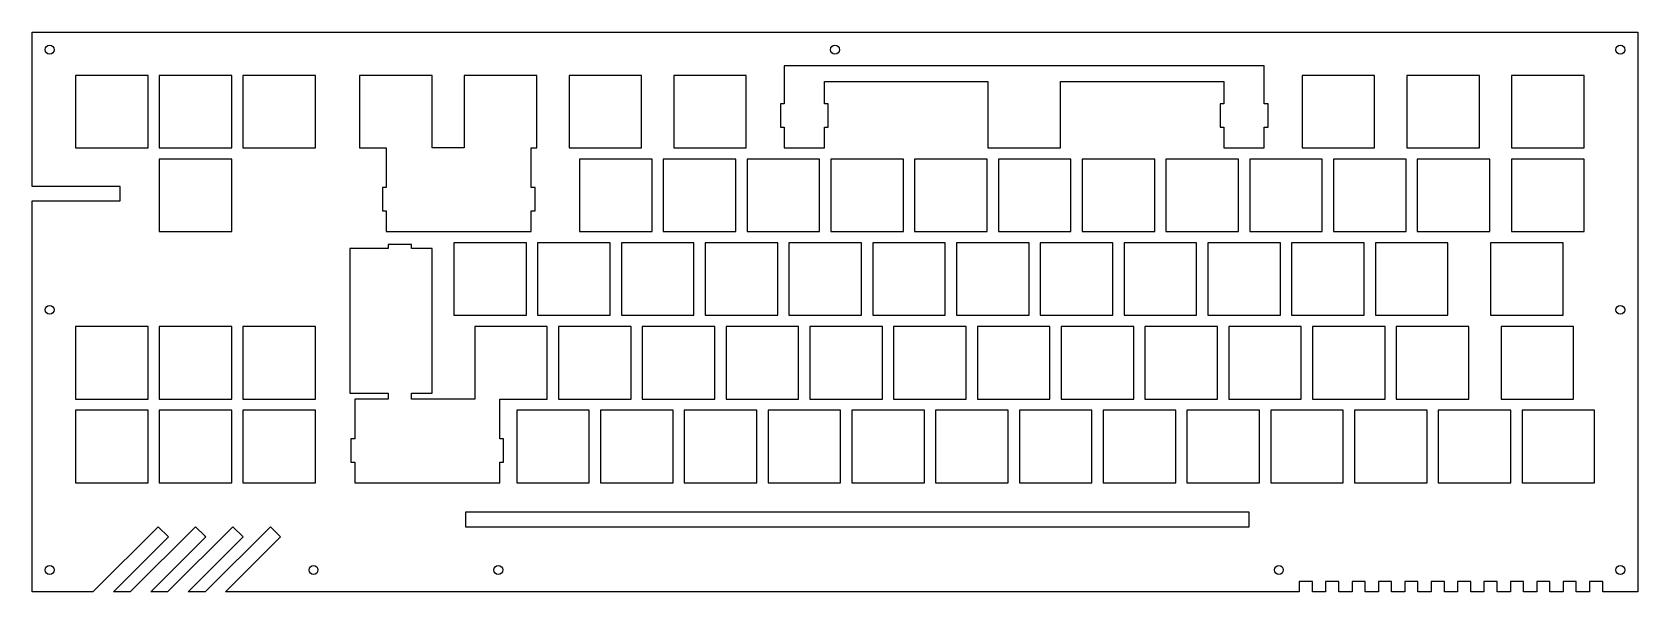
# Model space of a CAD drawing. Header units: millimetres. Extents: x -376 to -11, y -139 to -12.
import ezdxf

# ---------------------------------------------------------------- set-up
doc = ezdxf.new("R2010")
doc.units = ezdxf.units.MM
doc.layers.get('0').update_dxf_attribs({"linetype": 'CONTINUOUS'})

msp = doc.modelspace()

# ---------------------------------------------------------------- linework, layer by layer
for points in [[(-332.48, -139.39), (-319.97, -126.87), (-322.3, -124.54), (-337.15, -139.39), (-340.98, -139.39), (-328.47, -126.87), (-330.8, -124.54), (-345.65, -139.39), (-349.5, -139.39), (-336.98, -126.87), (-337.19, -126.67), (-337.18, -126.66), (-339.3, -124.54), (-354.15, -139.39), (-357.98, -139.39), (-345.47, -126.87), (-347.8, -124.54), (-362.65, -139.39), (-376.47, -139.39), (-376.47, -50.39), (-356.47, -50.39), (-356.47, -47.09), (-376.47, -47.09), (-376.47, -11.99), (-11.34, -11.99), (-11.34, -139.39), (-19.34, -139.39), (-19.34, -136.98), (-22.34, -136.98), (-22.34, -139.39), (-25.34, -139.39), (-25.34, -136.98), (-28.34, -136.98), (-28.34, -139.39), (-31.34, -139.39), (-31.34, -136.98), (-34.34, -136.98), (-34.34, -139.39), (-37.34, -139.39), (-37.34, -136.98), (-40.34, -136.98), (-40.34, -139.39), (-43.34, -139.39), (-43.34, -136.98), (-46.34, -136.98), (-46.34, -139.39), (-49.34, -139.39), (-49.34, -136.98), (-52.34, -136.98), (-52.34, -139.39), (-55.34, -139.39), (-55.34, -136.98), (-58.34, -136.98), (-58.34, -139.39), (-61.34, -139.39), (-61.34, -136.98), (-64.34, -136.98), (-64.34, -139.39), (-67.34, -139.39), (-67.34, -136.98), (-70.34, -136.98), (-70.34, -139.39), (-73.34, -139.39), (-73.34, -136.98), (-76.34, -136.98), (-76.34, -139.39), (-79.34, -139.39), (-79.34, -136.98), (-82.34, -136.98), (-82.34, -139.39), (-85.34, -139.39), (-85.34, -136.98), (-88.34, -136.98), (-88.34, -139.39)], [(-366.62, -21.84), (-366.62, -38.34), (-350.12, -38.34), (-350.12, -21.84)], [(-347.57, -38.34), (-331.07, -38.34), (-331.07, -21.84), (-347.57, -21.84)], [(-328.52, -21.84), (-328.52, -38.34), (-312.02, -38.34), (-312.02, -21.84)], [(-295.95, -57.39), (-263, -57.39), (-263, -52.69), (-262.12, -52.69), (-262.12, -47.39), (-263, -47.39), (-263, -38.34), (-261.7, -38.34), (-261.7, -21.84), (-278.2, -21.84), (-278.2, -38.34), (-285.51, -38.34), (-285.51, -21.84), (-302.01, -21.84), (-302.01, -38.34), (-295.95, -38.34), (-295.95, -47.39), (-296.82, -47.39), (-296.82, -52.69), (-295.95, -52.69)], [(-237.88, -38.34), (-237.88, -21.84), (-254.38, -21.84), (-254.38, -38.34)], [(-230.57, -21.84), (-230.57, -38.34), (-214.07, -38.34), (-214.07, -21.84)], [(-105.46, -38.34), (-96.31, -38.34), (-96.31, -33.64), (-95.43, -33.64), (-95.43, -28.34), (-96.31, -28.34), (-96.31, -19.64), (-205.46, -19.64), (-205.46, -28.34), (-206.33, -28.34), (-206.33, -33.64), (-205.46, -33.64), (-205.46, -38.34), (-196.31, -38.34), (-196.31, -33.64), (-195.43, -33.64), (-195.43, -28.34), (-196.31, -28.34), (-196.31, -23.21), (-159.13, -23.21), (-159.13, -38.34), (-142.63, -38.34), (-142.63, -23.21), (-105.46, -23.21), (-105.46, -28.34), (-106.33, -28.34), (-106.33, -33.64), (-105.46, -33.64), (-105.46, -36.87)], [(-71.2, -21.84), (-87.7, -21.84), (-87.7, -38.34), (-71.2, -38.34)], [(-47.38, -38.34), (-47.38, -21.84), (-63.88, -21.84), (-63.88, -38.34)], [(-40.07, -38.34), (-23.57, -38.34), (-23.57, -21.84), (-40.07, -21.84)], [(-347.57, -57.39), (-331.07, -57.39), (-331.07, -40.89), (-347.57, -40.89)], [(-235.5, -57.39), (-235.5, -40.89), (-252, -40.89), (-252, -57.39)], [(-232.95, -40.89), (-232.95, -57.39), (-216.45, -57.39), (-216.45, -40.89)], [(-213.9, -40.89), (-213.9, -57.39), (-197.4, -57.39), (-197.4, -40.89)], [(-178.35, -57.39), (-178.35, -40.89), (-194.85, -40.89), (-194.85, -57.39)], [(-175.8, -40.89), (-175.8, -57.39), (-159.3, -57.39), (-159.3, -40.89)], [(-156.75, -40.89), (-156.75, -57.39), (-140.25, -57.39), (-140.25, -40.89)], [(-137.7, -40.89), (-137.7, -57.39), (-121.2, -57.39), (-121.2, -40.89)], [(-118.65, -57.39), (-102.15, -57.39), (-102.15, -40.89), (-118.65, -40.89)], [(-83.1, -40.89), (-99.6, -40.89), (-99.6, -57.39), (-83.1, -57.39)], [(-80.55, -57.39), (-64.05, -57.39), (-64.05, -40.89), (-80.55, -40.89)], [(-45, -40.89), (-61.5, -40.89), (-61.5, -57.39), (-45, -57.39)], [(-23.57, -57.39), (-23.57, -40.89), (-40.07, -40.89), (-40.07, -57.39)], [(-285.51, -94.19), (-285.51, -61.24), (-290.21, -61.24), (-290.21, -60.36), (-295.51, -60.36), (-295.51, -61.24), (-304.26, -61.24), (-304.26, -94.19), (-295.51, -94.19), (-295.51, -95.49), (-303.09, -95.49), (-303.09, -104.54), (-303.97, -104.54), (-303.97, -109.84), (-303.09, -109.84), (-303.09, -114.54), (-270.14, -114.54), (-270.14, -109.84), (-269.27, -109.84), (-269.27, -104.54), (-270.14, -104.54), (-270.14, -95.49), (-259.32, -95.49), (-259.32, -78.99), (-275.82, -78.99), (-275.82, -95.49), (-290.21, -95.49), (-290.21, -94.19)], [(-264.08, -59.94), (-280.58, -59.94), (-280.58, -76.44), (-264.08, -76.44)], [(-245.03, -76.44), (-245.03, -59.94), (-261.53, -59.94), (-261.53, -76.44)], [(-242.48, -76.44), (-225.98, -76.44), (-225.98, -59.94), (-242.48, -59.94)], [(-206.93, -59.94), (-223.43, -59.94), (-223.43, -76.44), (-206.93, -76.44)], [(-187.88, -59.94), (-204.38, -59.94), (-204.38, -76.44), (-187.88, -76.44)], [(-168.83, -76.44), (-168.83, -59.94), (-185.33, -59.94), (-185.33, -76.44)], [(-166.28, -59.94), (-166.28, -76.44), (-149.78, -76.44), (-149.78, -59.94)], [(-147.23, -76.44), (-130.73, -76.44), (-130.73, -59.94), (-147.23, -59.94)], [(-111.68, -59.94), (-128.18, -59.94), (-128.18, -76.44), (-111.68, -76.44)], [(-92.63, -59.94), (-109.13, -59.94), (-109.13, -76.44), (-92.63, -76.44), (-92.63, -62.19)], [(-73.58, -76.44), (-73.58, -59.94), (-90.08, -59.94), (-90.08, -76.44)], [(-71.03, -76.44), (-54.53, -76.44), (-54.53, -59.94), (-71.03, -59.94)], [(-44.83, -76.44), (-28.33, -76.44), (-28.33, -59.94), (-44.83, -59.94)], [(-366.62, -78.99), (-366.62, -95.49), (-350.12, -95.49), (-350.12, -78.99)], [(-331.07, -78.99), (-347.57, -78.99), (-347.57, -95.49), (-331.07, -95.49)], [(-328.52, -78.99), (-328.52, -95.49), (-312.02, -95.49), (-312.02, -78.99)], [(-240.27, -78.99), (-256.77, -78.99), (-256.77, -95.49), (-240.27, -95.49)], [(-221.22, -95.49), (-221.22, -78.99), (-237.72, -78.99), (-237.72, -95.49)], [(-218.67, -95.49), (-202.17, -95.49), (-202.17, -78.99), (-218.67, -78.99)], [(-199.62, -95.49), (-183.12, -95.49), (-183.12, -78.99), (-199.62, -78.99)], [(-180.57, -95.49), (-164.07, -95.49), (-164.07, -78.99), (-180.57, -78.99)], [(-145.02, -95.49), (-145.02, -78.99), (-161.52, -78.99), (-161.52, -95.49)], [(-125.97, -78.99), (-142.47, -78.99), (-142.47, -95.49), (-125.97, -95.49)], [(-123.42, -78.99), (-123.42, -95.49), (-106.92, -95.49), (-106.92, -78.99)], [(-87.87, -78.99), (-104.37, -78.99), (-104.37, -95.49), (-87.87, -95.49)], [(-68.82, -95.49), (-68.82, -78.99), (-85.32, -78.99), (-85.32, -95.49)], [(-49.77, -95.49), (-49.77, -78.99), (-66.27, -78.99), (-66.27, -95.49)], [(-42.45, -78.99), (-42.45, -95.49), (-25.95, -95.49), (-25.95, -78.99)], [(-366.62, -98.04), (-366.62, -114.54), (-350.12, -114.54), (-350.12, -98.04)], [(-347.57, -98.04), (-347.57, -114.54), (-331.07, -114.54), (-331.07, -98.04)], [(-312.02, -114.54), (-312.02, -98.04), (-328.52, -98.04), (-328.52, -114.54)], [(-249.79, -98.04), (-266.29, -98.04), (-266.29, -114.54), (-249.79, -114.54)], [(-247.24, -98.04), (-247.24, -114.54), (-230.74, -114.54), (-230.74, -98.04)], [(-228.19, -114.54), (-211.69, -114.54), (-211.69, -98.04), (-228.19, -98.04)], [(-209.14, -114.54), (-192.64, -114.54), (-192.64, -98.04), (-209.14, -98.04)], [(-173.59, -114.54), (-173.59, -98.04), (-190.09, -98.04), (-190.09, -114.54)], [(-154.54, -114.54), (-154.54, -98.04), (-171.04, -98.04), (-171.04, -114.54)], [(-151.99, -98.04), (-151.99, -114.54), (-135.49, -114.54), (-135.49, -98.04)], [(-116.44, -114.54), (-116.44, -98.04), (-132.94, -98.04), (-132.94, -114.54)], [(-113.89, -98.04), (-113.89, -114.54), (-97.39, -114.54), (-97.39, -98.04)], [(-94.84, -98.04), (-94.84, -114.54), (-78.34, -114.54), (-78.34, -98.04)], [(-75.79, -114.54), (-59.29, -114.54), (-59.29, -98.04), (-75.79, -98.04)], [(-56.74, -114.54), (-40.24, -114.54), (-40.24, -98.04), (-56.74, -98.04)], [(-21.19, -114.54), (-21.19, -98.04), (-37.69, -98.04), (-37.69, -100.29), (-37.69, -114.54)], [(-277.95, -121.24), (-277.95, -124.54), (-99.72, -124.54), (-99.72, -121.24)]]:
    msp.add_lwpolyline(points, close=True)
for centre in [(-372.47, -15.99), (-193.91, -15.99), (-15.34, -15.99), (-372.47, -75.19), (-15.34, -75.19), (-372.47, -134.39), (-312.47, -134.39), (-270.47, -134.39), (-92.97, -134.39), (-15.34, -134.39)]:
    msp.add_circle(centre, 1)

doc.saveas('drawing.dxf')
